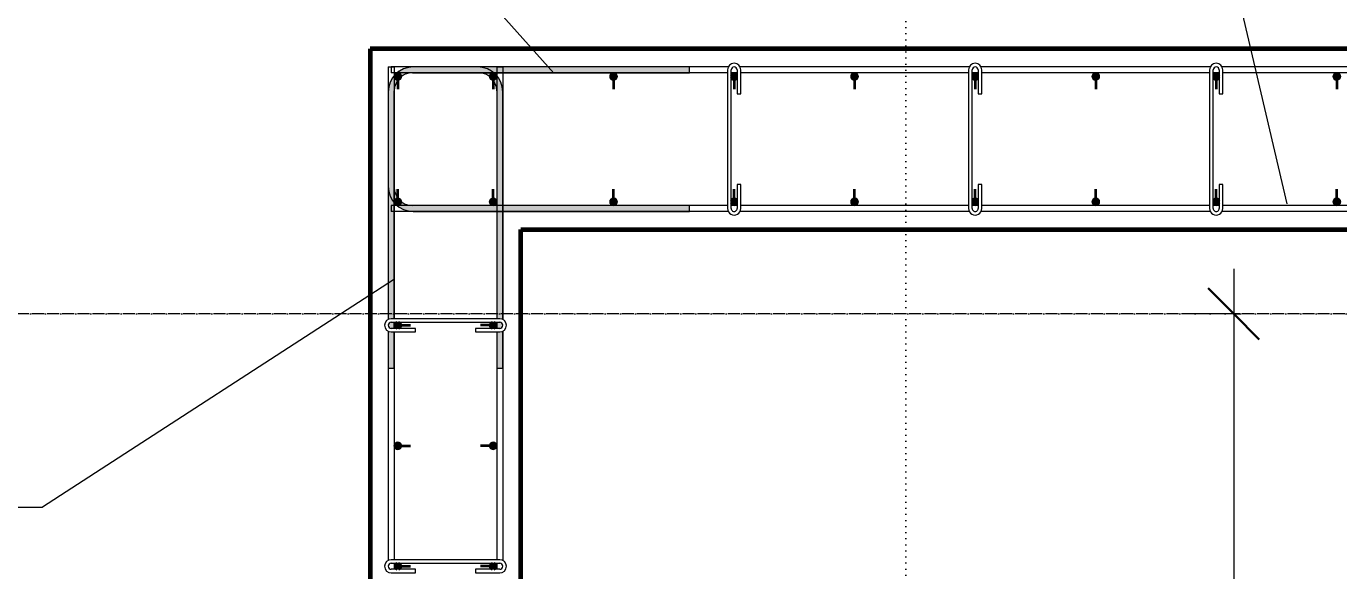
# Model space of a CAD drawing. Header units: millimetres. Extents: x 56549 to 83419, y -3049 to 32998.
# Drawn here: x 77504 to 79682, y 30719 to 31622 of the extents above; entities that cross this region are included whole.
import ezdxf

# ---------------------------------------------------------------- set-up
doc = ezdxf.new("R2010")
doc.units = ezdxf.units.MM
doc.linetypes.add('02 Штрихпунктирная _20 мм_', pattern=[25, 20, -2.5, 0, -2.5])
doc.linetypes.add('04 Пунктир 10мм', pattern=[10, 0, -10])
for name, color, linetype, lineweight in [('AA_Dim', 7, 'Continuous', 9), ('AA_Dim-50', 7, 'Continuous', 9), ('AA_Linii', 7, 'Continuous', 9), ('AA_Oformlenie', 7, 'Continuous', 9), ('AA_Razrez', 7, 'Continuous', 9), ('AA_Vinoska', 7, 'Continuous', 9), ('AF_Stena_Опалубка', 253, 'Continuous', 20), ('KR_Armatura', 7, 'Continuous', 20), ('KR_Armatura_Tonkie', 7, 'Continuous', 20), ('KR_Fundament', 7, 'Continuous', 20), ('Оси', 7, 'Continuous', 9)]:
    doc.layers.add(name, color=color, linetype=linetype, lineweight=lineweight)
doc.styles.add('ISOCPEUR_2', font='isocpeur.TTF', dxfattribs={"width": 0.9, "height": 125})
doc.dimstyles.new('00_Точн_3_знака__прозр_', dxfattribs={"dimscale": 304.8, "dimtxt": 125.344371, "dimasz": 0.278871, "dimexe": 0.246063, "dimexo": 0.164042, "dimgap": 0.016404, "dimtad": 1, "dimdec": 3, "dimrnd": 0.001, "dimdsep": 46, "dimtxsty": 'ISOCPEUR_2', "dimblk1": 'OBLIQUE', "dimblk2": 'OBLIQUE', "dimsah": 1, "dimcen": 0.09, "dimdle": 0.246063, "dimazin": 0, "dimtfac": 1, "dimtdec": 4, "dimtix": 1, "dimtmove": 0, "dimatfit": 3, "dimfxl": 1, "dimtvp": 1, "dimtolj": 1, "dimtzin": 0, "dimlwd": 18, "dimlwe": 18, "dimarcsym": 2})

# ---------------------------------------------------------------- blocks, each defined once
blk = doc.blocks.new('351_Ряд стержней П переменный шаг _НесАрм_РабПлоск_ - Тип 1-3764197-Схема армирования вертикальных конструкций входной группы в осях 18-20_Н-А_1')
at = {"layer": 'KR_Armatura_Tonkie'}
for points in [[(0, -296), (-0.8, -293), (-2.6, -291.3), (-4.4, -290.2), (-7.6, -290.2), (-10.2, -291.8), (-11.8, -294.4), (-11.8, -296.8), (-11.2, -299), (-9, -301.2), (-6, -302), (-2.6, -300.9), (-1, -299), (-0.2, -297.6)], [(208, -296), (207.8, -294.4), (206.2, -291.8), (205, -290.8), (202, -290), (199.4, -290.8), (197.8, -291.8), (196.2, -294.4), (196, -296), (196.8, -299), (199, -301.2), (202, -302), (205, -301.2), (207.2, -299), (207.8, -296.8)], [(0, -496), (-0.8, -493), (-3.1, -491), (-9.3, -491), (-11, -493), (-11.8, -494.4), (-11.8, -496.8), (-11.2, -499), (-9.2, -501), (-2.6, -500.9), (-1, -499), (-0.2, -497.6)], [(208, -496), (207.8, -494.4), (205.2, -491), (199.1, -491), (197.8, -491.8), (196.2, -494.4), (196, -496), (196.8, -499), (198.9, -501), (205.3, -501), (207.2, -499), (207.8, -496.8)], [(0, -696), (-0.8, -693), (-2.6, -691.3), (-4.4, -690.2), (-7.6, -690.2), (-10.2, -691.8), (-11.8, -694.4), (-11.8, -696.8), (-11.2, -699), (-9, -701.2), (-6, -702), (-2.6, -700.9), (-1, -699), (-0.2, -697.6)], [(208, -696), (207.8, -694.4), (206.2, -691.8), (205, -690.8), (202, -690), (199.4, -690.8), (197.8, -691.8), (196.2, -694.4), (196, -696), (196.8, -699), (199, -701.2), (202, -702), (205, -701.2), (207.2, -699), (207.8, -696.8)], [(0, -896), (-0.8, -893), (-3.1, -891), (-9.6, -891.3), (-10.2, -891.8), (-11.8, -894.4), (-11.8, -896.8), (-11.2, -899), (-9.2, -901), (-2.6, -900.9), (-1, -899), (-0.2, -897.6)], [(208, -896), (207.8, -894.4), (205.2, -891), (199.1, -891), (197.8, -891.8), (196.2, -894.4), (196, -896), (196.8, -899), (198.9, -901), (205.3, -901), (207.2, -899), (207.8, -896.8)], [(0, -1096), (-1.3, -1092.3), (-2.6, -1091.3), (-4.4, -1090.2), (-7.6, -1090.2), (-10.2, -1091.8), (-11.8, -1094.4), (-11.8, -1096.8), (-11.2, -1099), (-9, -1101.2), (-6, -1102), (-2, -1100.5), (-1, -1099), (-0.2, -1097.6)], [(208, -1096), (207.8, -1094.4), (206.2, -1091.8), (205, -1090.8), (202, -1090), (199.4, -1090.8), (197.8, -1091.8), (196.2, -1094.4), (196, -1096), (196.8, -1099), (199, -1101.2), (202, -1102), (205, -1101.2), (207.2, -1099), (207.8, -1096.8)], [(0, -1296), (-0.8, -1293), (-3.1, -1291), (-9.3, -1291), (-11, -1293), (-11.8, -1294.4), (-11.8, -1296.8), (-11.2, -1299), (-9.2, -1301), (-2.6, -1300.9), (-1, -1299), (-0.2, -1297.6)], [(208, -1296), (207.3, -1293.6), (205.2, -1291), (199.1, -1291), (197.8, -1291.8), (196.2, -1294.4), (196, -1296), (196.8, -1299), (198.9, -1301), (205.3, -1301), (207.2, -1299), (207.8, -1296.8)], [(0, -1496), (-0.8, -1493), (-2.6, -1491.3), (-4.4, -1490.2), (-7.6, -1490.2), (-10.2, -1491.8), (-11.8, -1494.8), (-11.8, -1496.8), (-11.2, -1499), (-9, -1501.2), (-6, -1502), (-2.6, -1500.9), (-1, -1499), (-0.2, -1497.6)], [(208, -1496), (207.8, -1494.4), (206.2, -1491.8), (205, -1490.8), (202, -1490), (199.4, -1490.8), (197.8, -1491.8), (196.2, -1494.4), (196, -1496), (196.8, -1499), (199, -1501.2), (202, -1502), (205, -1501.2), (207.2, -1499), (207.8, -1496.8)], [(0, -1696), (-0.8, -1693), (-2.6, -1691.3), (-4.4, -1690.2), (-7.6, -1690.2), (-10.2, -1691.8), (-11.8, -1694.4), (-11.8, -1696.8), (-11.2, -1699), (-9, -1701.2), (-6, -1702), (-2.6, -1700.9), (-1, -1699), (-0.2, -1697.6)], [(208, -1696), (207.8, -1694.4), (206.2, -1691.8), (205, -1690.8), (202, -1690), (199.4, -1690.8), (197.6, -1692), (196.2, -1694.4), (196, -1696), (196.8, -1699), (199, -1701.2), (202, -1702), (205, -1701.2), (207.2, -1699), (207.8, -1696.8)], [(0, -1854), (-0.8, -1851), (-2.6, -1849.3), (-4.4, -1848.2), (-7.6, -1848.2), (-10.2, -1849.8), (-11.8, -1852.4), (-11.8, -1854.8), (-11.2, -1857), (-9, -1859.2), (-6, -1860), (-2.6, -1858.9), (-1, -1857), (-0.2, -1855.6)], [(208, -1854), (207.8, -1852.4), (206.2, -1849.8), (205, -1848.8), (202, -1848), (199.4, -1848.8), (197.8, -1849.8), (196.2, -1852.4), (196, -1854), (196.8, -1857), (199, -1859.2), (202, -1860), (205, -1859.2), (207.2, -1857), (207.8, -1854.8)]]:
    blk.add_hatch(color=256, dxfattribs=at).paths.add_polyline_path(points)
at = {"layer": 'KR_Armatura'}
for centre in [(-6, -296), (202, -296), (-6, -696), (202, -696), (-6, -1096), (202, -1096), (-6, -1496), (202, -1496), (-6, -1696), (202, -1696), (-6, -1854), (202, -1854)]:
    blk.add_circle(centre, 6, dxfattribs=at)
for centre, start, end in [((-6, -496), 105, 255), ((-6, -496), 285, 75), ((202, -496), 105, 255), ((202, -496), 285, 75), ((-6, -896), 109.1469, 255), ((-6, -896), 285, 70.8531), ((202, -896), 105, 255), ((202, -896), 285, 75), ((-6, -1296), 105, 255), ((-6, -1296), 285, 75), ((202, -1296), 105, 255), ((202, -1296), 285, 75)]:
    blk.add_arc(centre, 6, start, end, dxfattribs=at)
at = {"layer": 'KR_Armatura_Tonkie', "lineweight": 35}
for p, q in [((0, -296), (15, -296)), ((196, -296), (181, -296)), ((0, -496), (15, -496)), ((196, -496), (181, -496)), ((0, -696), (15, -696)), ((196, -696), (181, -696)), ((0, -896), (15, -896)), ((196, -896), (181, -896)), ((0, -1096), (15, -1096)), ((196, -1096), (181, -1096)), ((0, -1296), (15, -1296)), ((196, -1296), (181, -1296)), ((0, -1496), (15, -1496)), ((196, -1496), (181, -1496)), ((0, -1696), (15, -1696)), ((196, -1696), (181, -1696)), ((0, -1854), (15, -1854)), ((196, -1854), (181, -1854))]:
    blk.add_line(p, q, dxfattribs=at)
at = {"layer": 'KR_Armatura_Tonkie'}
for centre, start, end in [((-6, -296), 360, 180), ((-6, -296), 180, 360), ((202, -296), 0, 180), ((202, -296), 180, 360), ((-6, -496), 123.0857, 180), ((-6, -496), 180, 236.9143), ((-6, -496), 360, 55.4108), ((-6, -496), 304.5892, 0), ((202, -496), 123.0857, 180), ((202, -496), 180, 236.9143), ((202, -496), 0, 56.9143), ((202, -496), 303.0857, 360), ((-6, -696), 360, 180), ((-6, -696), 180, 0), ((202, -696), 0, 180), ((202, -696), 180, 360), ((-6, -896), 127.4349, 180), ((-6, -896), 360, 55.4108), ((202, -896), 123.0857, 180), ((202, -896), 0, 56.9143), ((-6, -896), 180, 236.9143), ((-6, -896), 304.5892, 0), ((202, -896), 180, 236.9143), ((202, -896), 303.0857, 360), ((-6, -1096), 360, 180), ((-6, -1096), 180, 0), ((202, -1096), 0, 180), ((202, -1096), 180, 360), ((-6, -1296), 123.0857, 180), ((-6, -1296), 180, 236.9143), ((-6, -1296), 360, 55.4108), ((-6, -1296), 304.5892, 0), ((202, -1296), 123.0857, 180), ((202, -1296), 180, 236.9143), ((202, -1296), 0, 56.9143), ((202, -1296), 303.0857, 0), ((-6, -1496), 360, 180), ((-6, -1496), 180, 0), ((202, -1496), 0, 180), ((202, -1496), 180, 360), ((-6, -1696), 360, 180), ((-6, -1696), 180, 0), ((202, -1696), 0, 180), ((202, -1696), 180, 360), ((-6, -1854), 360, 180), ((202, -1854), 0, 180), ((-6, -1854), 180, 0), ((202, -1854), 180, 360)]:
    blk.add_arc(centre, 6, start, end, dxfattribs=at)
blk = doc.blocks.new('351_Ряд стержней П переменный шаг _НесАрм_РабПлоск_ - Тип 1-3766189-Схема армирования вертикальных конструкций входной группы в осях 18-20_Н-А_1')
at = {"layer": 'KR_Armatura_Tonkie'}
for points in [[(-6, 706), (-9, 705.2), (-10.6, 703.6), (-11.8, 701.6), (-11.8, 699.2), (-11.2, 697), (-9, 694.8), (-6, 694), (-3, 694.8), (-1, 697), (-0.2, 698.4), (0, 700), (-1.3, 703.6), (-1.8, 704.2), (-4.4, 705.8)], [(152, 706), (149, 705.2), (146.8, 703), (146.2, 701.6), (146.2, 698.4), (146.8, 697), (149, 694.8), (152, 694), (154.6, 694.8), (156.2, 695.8), (157.8, 698.4), (157.8, 701.6), (156.2, 704.2), (153.6, 705.8)], [(-6, 548), (-9, 547.2), (-11, 545), (-11.8, 543.6), (-11.8, 541.2), (-11.2, 539), (-9, 536.8), (-6, 536), (-3, 536.8), (-1, 539), (-0.2, 540.4), (0, 542), (-0.8, 545), (-1.8, 546.2), (-4.4, 547.8)], [(152, 548), (149, 547.2), (146.5, 544.2), (146.2, 543.6), (146.2, 540.4), (146.8, 539), (149, 536.8), (152, 536), (154.6, 536.8), (156.2, 537.8), (157.8, 540.4), (157.5, 544.2), (156.2, 546.2), (153.6, 547.8)], [(-7.1, 427), (-9.3, 427), (-10.2, 426.2), (-11.8, 423.6), (-11.8, 421.2), (-11.2, 419), (-8.8, 417), (-2.7, 417), (-1, 419), (-0.2, 420.4), (0, 422), (-0.8, 425), (-3.1, 427), (-5.6, 427)], [(148.8, 427), (146.7, 424.6), (146.2, 423.6), (146.2, 420.4), (146.8, 419), (148.9, 417), (154.9, 417), (156.2, 417.8), (157.8, 420.4), (157.3, 424.6), (156.2, 426.2), (154.6, 427), (149.4, 427)], [(-6, 228), (-9, 227.2), (-10.7, 225.4), (-11.8, 223.6), (-11.8, 221.2), (-11.2, 219), (-9, 216.8), (-6, 216), (-3, 216.8), (-1, 219), (-0.2, 220.4), (0, 222), (-1.1, 225.4), (-1.8, 226.2), (-4.4, 227.8)], [(152, 228), (149, 227.2), (146.8, 225), (146.2, 223.6), (146.2, 220.4), (146.8, 219), (149, 216.8), (152, 216), (154.6, 216.8), (156.2, 217.8), (157.8, 220.4), (157.8, 223.6), (156.2, 226.2), (153.6, 227.8)], [(-3.1, 66), (-9.3, 66), (-10.2, 65.2), (-11.8, 62.6), (-11.8, 60.2), (-11.2, 58), (-9.2, 56), (-2.7, 56), (-1, 58), (-0.2, 59.4), (0, 61), (-0.8, 64), (-3, 66)], [(154.9, 66), (148.8, 66), (146.8, 64), (146.2, 62.6), (146.2, 59.4), (146.8, 58), (148.9, 56), (154.9, 56), (156.2, 56.8), (157.8, 59.4), (157.8, 62.6), (156.2, 65.2), (155, 66)], [(-6, -94), (-9, -94.8), (-11, -97), (-11.8, -98.4), (-11.8, -100.8), (-11.2, -103), (-9, -105.2), (-6, -106), (-3, -105.2), (-1, -103), (-0.2, -101.6), (0, -100), (-0.8, -97), (-1.8, -95.8), (-4.4, -94.2)], [(152, -94), (149, -94.8), (146.8, -97), (146.2, -98.4), (146.2, -101.6), (146.8, -103), (149, -105.2), (152, -106), (154.6, -105.2), (156.2, -104.2), (157.8, -101.6), (157.8, -98.4), (156.2, -95.8), (153.6, -94.2)], [(-7.1, -295), (-9.3, -295), (-11, -297), (-11.8, -298.4), (-11.8, -300.8), (-11.2, -303), (-9.2, -305), (-2.7, -305), (-1, -303), (-0.2, -301.6), (0, -300), (-0.8, -297), (-3.1, -295), (-6, -295)], [(154.6, -295), (148.8, -295), (146.8, -297), (146.2, -298.4), (146.2, -301.6), (146.8, -303), (148.9, -305), (154.9, -305), (156.2, -304.2), (157.8, -301.6), (157.8, -298.4), (156.2, -295.8), (154.9, -295)], [(-6, -494), (-9, -494.8), (-11, -497), (-11.8, -498.4), (-11.8, -500.8), (-11.2, -503), (-9, -505.2), (-6, -506), (-3, -505.2), (-1, -503), (-0.2, -501.6), (0, -500), (-0.8, -497), (-1.8, -495.8), (-4.4, -494.2)], [(152, -494), (149, -494.8), (146.8, -497), (146.2, -498.4), (146.2, -501.6), (146.8, -503), (149, -505.2), (152, -506), (154.6, -505.2), (156.2, -504.2), (157.8, -501.6), (157.8, -498.4), (156.2, -495.8), (153.6, -494.2)], [(-7.1, -695), (-9.3, -695), (-11, -697), (-11.8, -698.4), (-11.8, -700.8), (-11.2, -703), (-9.2, -705), (-2.7, -705), (-1, -703), (-0.2, -701.6), (0, -700), (-0.8, -697), (-3.1, -695), (-6, -695)], [(154.6, -695), (148.8, -695), (146.8, -697), (146.2, -698.4), (146.2, -701.6), (146.8, -703), (148.9, -705), (154.9, -705), (156.2, -704.2), (157.8, -701.6), (157.8, -698.4), (156.2, -695.8), (154.9, -695)]]:
    blk.add_hatch(color=256, dxfattribs=at).paths.add_polyline_path(points)
at = {"layer": 'KR_Armatura'}
for centre in [(-6, 700), (152, 700), (-6, 542), (152, 542), (-6, 222), (152, 222), (-6, -100), (152, -100), (-6, -500), (152, -500)]:
    blk.add_circle(centre, 6, dxfattribs=at)
for centre, start, end in [((-6, 422), 105, 255), ((-6, 422), 285, 75), ((152, 422), 105, 255), ((152, 422), 285, 75), ((-6, 61), 105.3526, 255), ((-6, 61), 285, 74.6474), ((152, 61), 105.3526, 255), ((152, 61), 285, 74.6474), ((-6, -300), 105, 255), ((-6, -300), 285, 75), ((152, -300), 105, 255), ((152, -300), 285, 75), ((-6, -700), 105, 255), ((-6, -700), 285, 75), ((152, -700), 105, 255), ((152, -700), 285, 75)]:
    blk.add_arc(centre, 6, start, end, dxfattribs=at)
at = {"layer": 'KR_Armatura_Tonkie', "lineweight": 35}
for p, q in [((0, 700), (15, 700)), ((146, 700), (131, 700)), ((0, 542), (15, 542)), ((146, 542), (131, 542)), ((0, 422), (15, 422)), ((146, 422), (131, 422)), ((0, 222), (15, 222)), ((146, 222), (131, 222)), ((0, 61), (15, 61)), ((146, 61), (131, 61)), ((0, -100), (15, -100)), ((146, -100), (131, -100)), ((0, -300), (15, -300)), ((146, -300), (131, -300)), ((0, -500), (15, -500)), ((146, -500), (131, -500)), ((0, -700), (15, -700)), ((146, -700), (131, -700))]:
    blk.add_line(p, q, dxfattribs=at)
at = {"layer": 'KR_Armatura_Tonkie'}
for centre, start, end in [((-6, 700), 360, 180), ((-6, 700), 180, 0), ((152, 700), 0, 180), ((152, 700), 180, 360), ((-6, 542), 360, 180), ((152, 542), 360, 180), ((-6, 542), 180, 0), ((152, 542), 180, 360), ((-6, 422), 123.0857, 180), ((-6, 422), 180, 236.9143), ((-6, 422), 360, 56.9143), ((-6, 422), 303.0857, 0), ((152, 422), 123.0857, 180), ((152, 422), 180, 236.9143), ((152, 422), 0, 56.9143), ((152, 422), 303.0857, 360), ((-6, 222), 360, 180), ((-6, 222), 180, 360), ((152, 222), 360, 180), ((152, 222), 180, 360), ((-6, 61), 123.4555, 180), ((-6, 61), 360, 56.5445), ((152, 61), 123.4555, 180), ((152, 61), 360, 56.5445), ((-6, 61), 180, 236.9143), ((-6, 61), 303.0857, 360), ((152, 61), 180, 236.9143), ((152, 61), 303.0857, 360), ((-6, -100), 360, 180), ((-6, -100), 180, 360), ((152, -100), 360, 180), ((152, -100), 180, 360), ((-6, -300), 123.0857, 180), ((-6, -300), 180, 236.9143), ((-6, -300), 360, 56.9143), ((-6, -300), 303.0857, 0), ((152, -300), 123.0857, 180), ((152, -300), 180, 236.9143), ((152, -300), 0, 56.9143), ((152, -300), 303.0857, 360), ((-6, -500), 360, 180), ((-6, -500), 180, 0), ((152, -500), 0, 180), ((152, -500), 180, 360), ((-6, -700), 123.0857, 180), ((-6, -700), 360, 56.9143), ((152, -700), 123.0857, 180), ((152, -700), 360, 56.9143), ((-6, -700), 180, 236.9143), ((-6, -700), 303.0857, 0), ((152, -700), 180, 236.9143), ((152, -700), 303.0857, 360)]:
    blk.add_arc(centre, 6, start, end, dxfattribs=at)
blk = doc.blocks.new('079_Шпилька _ЭлУзла_ - d6 А240-3740167-Схема армирования вертикальных конструкций входной группы в осях 18-20_Н-А_1')
at = {"layer": 'AA_Oformlenie'}
for p, q in [((40, 11), (0, 11)), ((0, 5), (40, 5)), ((40, 5), (40, 11)), ((180, 11), (140, 11)), ((140, 11), (140, 5)), ((140, 5), (180, 5)), ((180, -5), (0, -5)), ((0, -11), (180, -11))]:
    blk.add_line(p, q, dxfattribs=at)
for centre, radius, start, end in [((0, 0), 11, 90, 270), ((0, 0), 5, 90, 270), ((180, 0), 11, 270, 90), ((180, 0), 5, 270, 90)]:
    blk.add_arc(centre, radius, start, end, dxfattribs=at)
blk = doc.blocks.new('079_Шпилька _ЭлУзла_ - d6 А240-V23-Схема армирования вертикальных конструкций входной группы в осях 18-20_Н-А_1')
at = {"layer": 'AA_Oformlenie'}
for p, q in [((40, 11), (0, 11)), ((0, 5), (40, 5)), ((40, 5), (40, 11)), ((230, 11), (190, 11)), ((190, 11), (190, 5)), ((190, 5), (230, 5)), ((230, -5), (0, -5)), ((0, -11), (230, -11))]:
    blk.add_line(p, q, dxfattribs=at)
for centre, radius, start, end in [((0, 0), 11, 90, 270), ((0, 0), 5, 90, 270), ((230, 0), 11, 270, 90), ((230, 0), 5, 270, 90)]:
    blk.add_arc(centre, radius, start, end, dxfattribs=at)
blk = doc.blocks.new('079_Шпилька _ЭлУзла_ - d6 А240-V22-Схема армирования вертикальных конструкций входной группы в осях 18-20_Н-А_1')
at = {"layer": 'AA_Oformlenie'}
for p, q in [((40, 11), (0, 11)), ((0, 5), (40, 5)), ((40, 5), (40, 11)), ((230, 11), (190, 11)), ((190, 11), (190, 5)), ((190, 5), (230, 5)), ((230, -5), (0, -5)), ((0, -11), (230, -11))]:
    blk.add_line(p, q, dxfattribs=at)
for centre, radius, start, end in [((0, 0), 11, 90, 270), ((0, 0), 5, 90, 270), ((230, 0), 11, 270, 90), ((230, 0), 5, 270, 90)]:
    blk.add_arc(centre, radius, start, end, dxfattribs=at)
blk = doc.blocks.new('010_Текст с выноской - Текст 2 строки-3030202-Схема армирования вертикальных конструкций входной группы в осях 18-20_Н-А_1')
at = {"layer": 'AA_Vinoska'}
blk.add_line((-10, 0), (10, 0), dxfattribs=at)
blk = doc.blocks.new('DIMBLOCK82-Схема армирования вертикальных конструкций входной группы в осях 18-20_Н-А_1')
at = {"layer": 'AA_Dim-50', "lineweight": 18}
for p, q in [((79507.9, 31220), (79507.9, 29930)), ((79518, 31145), (79432.9, 31145)), ((79507.9, 31145), (79518, 31145)), ((79518, 29930), (79432.9, 29930)), ((79507.9, 29930), (79518, 29930))]:
    blk.add_line(p, q, dxfattribs=at)
at = {"layer": 'AA_Dim-50', "lineweight": 30}
for p, q in [((79507.9, 31145), (79465.4, 31187.5)), ((79507.9, 31145), (79550.4, 31102.5)), ((79507.9, 29930), (79465.4, 29972.5)), ((79507.9, 29930), (79550.4, 29887.5))]:
    blk.add_line(p, q, dxfattribs=at)
at = {"layer": 'AA_Dim-50', "color": 0, "lineweight": 18, "insert": (79340, 30405.1), "char_height": 125, "width": 317.854, "attachment_point": 1, "rotation": 90, "line_spacing_factor": 1.135194, "style": 'ISOCPEUR_2'}
blk.add_mtext('1215', dxfattribs=at)
blk = doc.blocks.new('_Oblique')
at = {"color": 0, "linetype": 'ByBlock', "lineweight": -2}
blk.add_line((-0.5, -0.5), (0.5, 0.5), dxfattribs=at)

msp = doc.modelspace()

# ---------------------------------------------------------------- hatches: boundary and pattern name
at = {"layer": 'AA_Oformlenie'}
h = msp.add_hatch(color=250, dxfattribs=at)
h.paths.add_polyline_path([(78195.0481, 31315), (78604.8383, 31315), (78604.8383, 31325), (78144.7548, 31325.011), (78135.6582, 31326.6085), (78129.8383, 31329.0192), (78126.8383, 31331), (78125.4046, 31327.1791), (78125.0809, 31326.7574), (78122.3912, 31325.2044), (78120.0753, 31325.2044), (78119.8573, 31325), (78126.8383, 31320.0702), (78137.0737, 31316.2305), (78146.4205, 31315), (78178.2837, 31315)])
h.paths.add_polyline_path([(78115.2421, 31329.4927), (78114.8383, 31331), (78115.6421, 31334), (78117.8383, 31336.1962), (78120.8383, 31337.4186), (78118.8575, 31340), (78115.6421, 31348.8942), (78114.8383, 31356.2916), (78114.9297, 31515.6945), (78116.4468, 31524.1801), (78119.7271, 31531.1333), (78120.8383, 31533), (78118.2472, 31533.8038), (78115.9338, 31535.6198), (78115.6281, 31536.0522), (78114.8383, 31539), (78114.8383, 31539.8315), (78110.4092, 31534.0265), (78106.2551, 31523.9586), (78104.8383, 31513.1963), (78105.0466, 31355), (78106.2551, 31345.8199), (78111.226, 31334.7267), (78115.0427, 31329.7526)])
h.paths.add_polyline_path([(78126.7912, 31538.6427), (78129.8383, 31540.9808), (78137.0737, 31543.9778), (78146.642, 31545), (78604.8383, 31545), (78604.8383, 31555), (78144.7548, 31554.7516), (78135.6582, 31553.5076), (78125.6294, 31549.3144), (78120.8383, 31545), (78123.4294, 31544.1962), (78125.7401, 31542.3835), (78126.6338, 31540.5529), (78126.8383, 31539)])
h = msp.add_hatch(color=250, dxfattribs=at)
h.paths.add_polyline_path([(78114.8383, 31055), (78114.8383, 31115), (78106.9913, 31115.3748), (78104.8383, 31116.2666), (78104.8383, 31055)])
h.paths.add_polyline_path([(78294.8383, 31055), (78294.8383, 31116.2666), (78291.1324, 31115.1704), (78286.1477, 31115), (78284.8383, 31115), (78284.8383, 31055)])
h.paths.add_polyline_path([(78284.8383, 31121), (78291.1324, 31121.1704), (78293.3738, 31122.4645), (78294.6679, 31124.7059), (78294.6679, 31127.2941), (78293.3738, 31129.5355), (78291.1324, 31130.8296), (78286.4969, 31131), (78284.8383, 31131), (78284.8383, 31122.0465)])
h.paths.add_polyline_path([(78114.8383, 31121), (78114.8383, 31131), (78108.5442, 31130.8296), (78106.3027, 31129.5355), (78105.0086, 31127.2941), (78105.0086, 31124.7059), (78106.3027, 31122.4645), (78108.5442, 31121.1704), (78113.3985, 31121)])
h.paths.add_polyline_path([(78294.8383, 31135.7334), (78294.8383, 31315), (78284.8383, 31315), (78284.8383, 31137), (78292.6853, 31136.6252), (78294.1684, 31136.0109)])
h.paths.add_polyline_path([(78104.8383, 31135.7334), (78108.5442, 31136.8296), (78113.0495, 31137), (78114.8383, 31137.1126), (78114.2894, 31330.7343), (78110.171, 31336.3662), (78106.0688, 31347.2354), (78104.8383, 31355), (78104.8383, 31136.6252)])
h.paths.add_polyline_path([(78294.8383, 31325), (78294.5094, 31515.6945), (78293.4138, 31524.0159), (78288.07, 31535.6198), (78284.8383, 31539), (78284.6338, 31537.4471), (78282.2218, 31534.0982), (78280.819, 31533.5307), (78278.8701, 31532.5399), (78280.819, 31530), (78283.816, 31522.7646), (78284.8383, 31513.1963), (78284.8383, 31325), (78291.5049, 31325)])
h.paths.add_polyline_path([(78104.8383, 31513.1963), (78106.3307, 31524.1801), (78111.6065, 31535.6198), (78110.2747, 31533.8842), (78106.0688, 31522.7646), (78104.8383, 31513.4178)])
h.paths.add_polyline_path([(78272.9466, 31538.5956), (78272.8383, 31539), (78274.3981, 31542.756), (78275.8383, 31544.1962), (78278.8383, 31545), (78254.8383, 31545), (78263.8542, 31543.4595), (78271.4139, 31539.7718), (78272.8383, 31538.6788)])
h.paths.add_polyline_path([(78119.331, 31544.5961), (78120.0068, 31545), (78126.6338, 31549.7696), (78137.0737, 31553.7403), (78135.555, 31553.5404), (78125.4154, 31549.2649), (78119.5909, 31544.7956)])

# ---------------------------------------------------------------- linework, layer by layer
at = {"layer": 'AA_Linii'}
for p, q in [((78144.8383, 31545), (78604.8383, 31545)), ((78144.8383, 31545), (78254.8383, 31545)), ((78253.0346, 31555), (78146.4205, 31555)), ((78604.8383, 31555), (78146.642, 31555)), ((78604.8383, 31545), (78604.8383, 31555)), ((78104.8383, 31513.4178), (78104.8383, 31135.7334)), ((78104.8383, 31513.1963), (78104.8383, 31356.5822)), ((78114.8383, 31355), (78114.8383, 31515)), ((78114.8383, 31137.1126), (78114.8383, 31515)), ((78284.8383, 31515), (78284.8383, 31137.1126)), ((78294.8383, 31135.7334), (78294.8383, 31513.1963)), ((78604.8383, 31325), (78144.8383, 31325)), ((78604.8383, 31315), (78604.8383, 31325)), ((78146.4205, 31315), (78604.8383, 31315)), ((78114.8383, 31121), (78114.8383, 31131)), ((78284.8383, 31131), (78284.8383, 31121)), ((78104.8383, 31116.2666), (78104.8383, 31055)), ((78114.8383, 31055), (78114.8383, 31115)), ((78284.8383, 31115), (78284.8383, 31055)), ((78294.8383, 31055), (78294.8383, 31116.2666)), ((78104.8383, 31055), (78114.8383, 31055)), ((78284.8383, 31055), (78294.8383, 31055))]:
    msp.add_line(p, q, dxfattribs=at)
for centre, radius, start, end in [((78146.642, 31513.1963), 41.8037, 90, 180), ((78146.4205, 31513.4178), 41.5822, 90, 180), ((78144.8383, 31515), 30, 90, 180), ((78144.8383, 31515), 30, 90, 180), ((78253.0346, 31513.1963), 41.8037, 360, 90), ((78254.8383, 31515), 30, 0, 90), ((78146.4205, 31356.5822), 41.5822, 180, 270), ((78144.8383, 31355), 30, 180, 270)]:
    msp.add_arc(centre, radius, start, end, dxfattribs=at)
at = {"layer": 'AA_Razrez', "linetype": '04 Пунктир 10мм'}
msp.add_line((78963.8743, 32933.3394), (78963.8743, 26062.7917), dxfattribs=at)
at = {"layer": 'AA_Vinoska'}
for p, q in [((78379.495, 31544.6267), (77932.7947, 32045.9562)), ((79596.4433, 31327.3827), (79429.5642, 32044.8152)), ((78113.4496, 31201.3038), (77530.9059, 30824.3281))]:
    msp.add_line(p, q, dxfattribs=at)
at = {"layer": 'AF_Stena_Опалубка', "lineweight": 60}
for p, q in [((78324.8383, 31585), (78074.8383, 31585)), ((78074.8383, 31585), (78074.8383, 27650)), ((81874.8383, 31585), (78324.8383, 31585)), ((78324.8383, 29930), (78324.8383, 31285)), ((78324.8383, 31285), (81624.8383, 31285))]:
    msp.add_line(p, q, dxfattribs=at)
at = {"layer": 'KR_Armatura_Tonkie'}
for p, q in [((78104.8383, 31555), (78104.8383, 31135.7334)), ((78104.8383, 31555), (78114.8383, 31555)), ((78669.1049, 31555), (78109.5771, 31555)), ((78109.5771, 31555), (78109.5771, 31545)), ((78667.8383, 31545), (78109.5771, 31545)), ((78114.8383, 31555), (78114.8383, 31137.1126)), ((78284.8383, 31555), (78284.8383, 31137.1126)), ((78284.8383, 31555), (78294.8383, 31555)), ((78294.8383, 31555), (78294.8383, 31135.7334)), ((78683.8383, 31545), (78673.8383, 31545)), ((79069.1049, 31555), (78688.5717, 31555)), ((79067.8383, 31545), (78689.8383, 31545)), ((79083.5618, 31545), (79073.8383, 31545)), ((79469.1049, 31555), (79088.5717, 31555)), ((79467.8383, 31545), (79089.8383, 31545)), ((79483.8383, 31545), (79473.8383, 31545)), ((79869.1049, 31555), (79488.5717, 31555)), ((79867.8383, 31545), (79489.8383, 31545)), ((78667.8383, 31325), (78109.5771, 31325)), ((78109.5771, 31325), (78109.5771, 31315)), ((78683.8383, 31325), (78673.8383, 31325)), ((79067.8383, 31325), (78689.8383, 31325)), ((79083.8383, 31325), (79073.8383, 31325)), ((79467.8383, 31325), (79089.8383, 31325)), ((79483.8383, 31325), (79473.8383, 31325)), ((79867.8383, 31325), (79489.8383, 31325)), ((78669.1049, 31315), (78109.5771, 31315)), ((79069.1049, 31315), (78688.5717, 31315)), ((79469.1049, 31315), (79088.5717, 31315)), ((79869.1049, 31315), (79488.5717, 31315)), ((78114.8383, 31131), (78114.8383, 31121)), ((78284.8383, 31131), (78284.8383, 31121)), ((78104.8383, 31116.2666), (78104.8383, 30735.7334)), ((78114.8383, 31115), (78114.8383, 30737)), ((78284.8383, 31115), (78284.8383, 30737)), ((78294.8383, 31116.2666), (78294.8383, 30735.7334)), ((78114.8383, 30731), (78114.8383, 30721)), ((78284.8383, 30731), (78284.8383, 30721))]:
    msp.add_line(p, q, dxfattribs=at)
at = {"layer": 'KR_Fundament'}
for p, q in [((78074.8383, 27650.1744), (78074.8383, 31585)), ((78074.8383, 31585), (81874.8383, 31585)), ((81874.8383, 31585), (78074.8383, 31585)), ((78074.8383, 31585), (78074.8383, 27650.1744))]:
    msp.add_line(p, q, dxfattribs=at)
at = {"layer": 'Оси', "linetype": '02 Штрихпунктирная _20 мм_'}
msp.add_line((83080.6791, 31145), (76729.6398, 31145), dxfattribs=at)

# ---------------------------------------------------------------- block references
at = {"layer": 'AA_Oformlenie'}
for name, p, rotation in [('079_Шпилька _ЭлУзла_ - d6 А240-V22-Схема армирования вертикальных конструкций входной группы в осях 18-20_Н-А_1', (78678.8383, 31550), 269.9999999999997), ('079_Шпилька _ЭлУзла_ - d6 А240-V23-Схема армирования вертикальных конструкций входной группы в осях 18-20_Н-А_1', (79078.8383, 31550), 269.9999999999997), ('079_Шпилька _ЭлУзла_ - d6 А240-V23-Схема армирования вертикальных конструкций входной группы в осях 18-20_Н-А_1', (79478.8383, 31550), 269.9999999999997), ('079_Шпилька _ЭлУзла_ - d6 А240-3740167-Схема армирования вертикальных конструкций входной группы в осях 18-20_Н-А_1', (78289.8383, 31126), 180), ('079_Шпилька _ЭлУзла_ - d6 А240-3740167-Схема армирования вертикальных конструкций входной группы в осях 18-20_Н-А_1', (78289.8383, 30726), 180)]:
    msp.add_blockref(name, p, dxfattribs=dict(at, rotation=rotation))
at = {"layer": 'AA_Vinoska', "xscale": 50, "yscale": 50, "zscale": 50}
msp.add_blockref('010_Текст с выноской - Текст 2 строки-3030202-Схема армирования вертикальных конструкций входной группы в осях 18-20_Н-А_1', (77030.9059, 30824.3281), dxfattribs=at)
at = {"layer": 'KR_Armatura_Tonkie'}
for name, p, rotation in [('351_Ряд стержней П переменный шаг _НесАрм_РабПлоск_ - Тип 1-3764197-Схема армирования вертикальных конструкций входной группы в осях 18-20_Н-А_1', (79974.8383, 31533), 269.9999999999997), ('351_Ряд стержней П переменный шаг _НесАрм_РабПлоск_ - Тип 1-3766189-Схема армирования вертикальных конструкций входной группы в осях 18-20_Н-А_1', (78272.8383, 30426), 180)]:
    msp.add_blockref(name, p, dxfattribs=dict(at, rotation=rotation))

# ---------------------------------------------------------------- dimensions: what is measured, and where the dimension line sits
at = {"layer": 'AA_Dim', "lineweight": 18}
dim = msp.add_linear_dim(base=(79507.8672, 29930), p1=(79567.9712, 31145), p2=(79567.9712, 29930), angle=90, dimstyle='00_Точн_3_знака__прозр_', override={"dimpost": '<>', "dimfxl": 1215}, dxfattribs=at)
dim.commit()
dim.dimension.update_dxf_attribs({"geometry": 'DIMBLOCK82-Схема армирования вертикальных конструкций входной группы в осях 18-20_Н-А_1', "text_midpoint": (79440.3672, 30537.5)})

doc.saveas('drawing.dxf')
